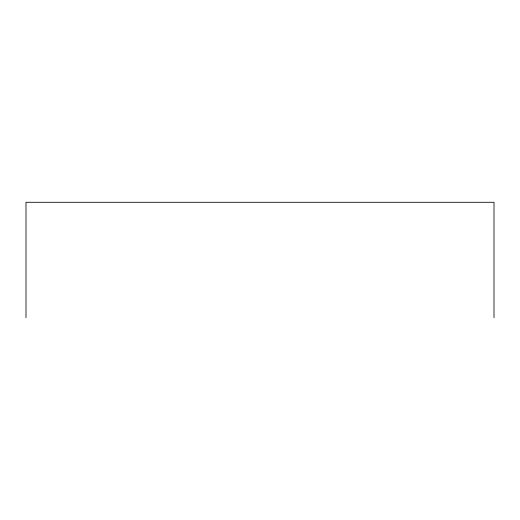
<?xml version="1.0" encoding="UTF-8"?>
<svg xmlns="http://www.w3.org/2000/svg" width="520" height="520" viewBox="0 0 520 520"><rect width="100%" height="100%" fill="white"/><g stroke="black" fill="none" stroke-linecap="round" stroke-linejoin="round"><path stroke-width="0.78" d="M494 317.707L494 202.293L26 202.293L26 317.707"/></g></svg>
